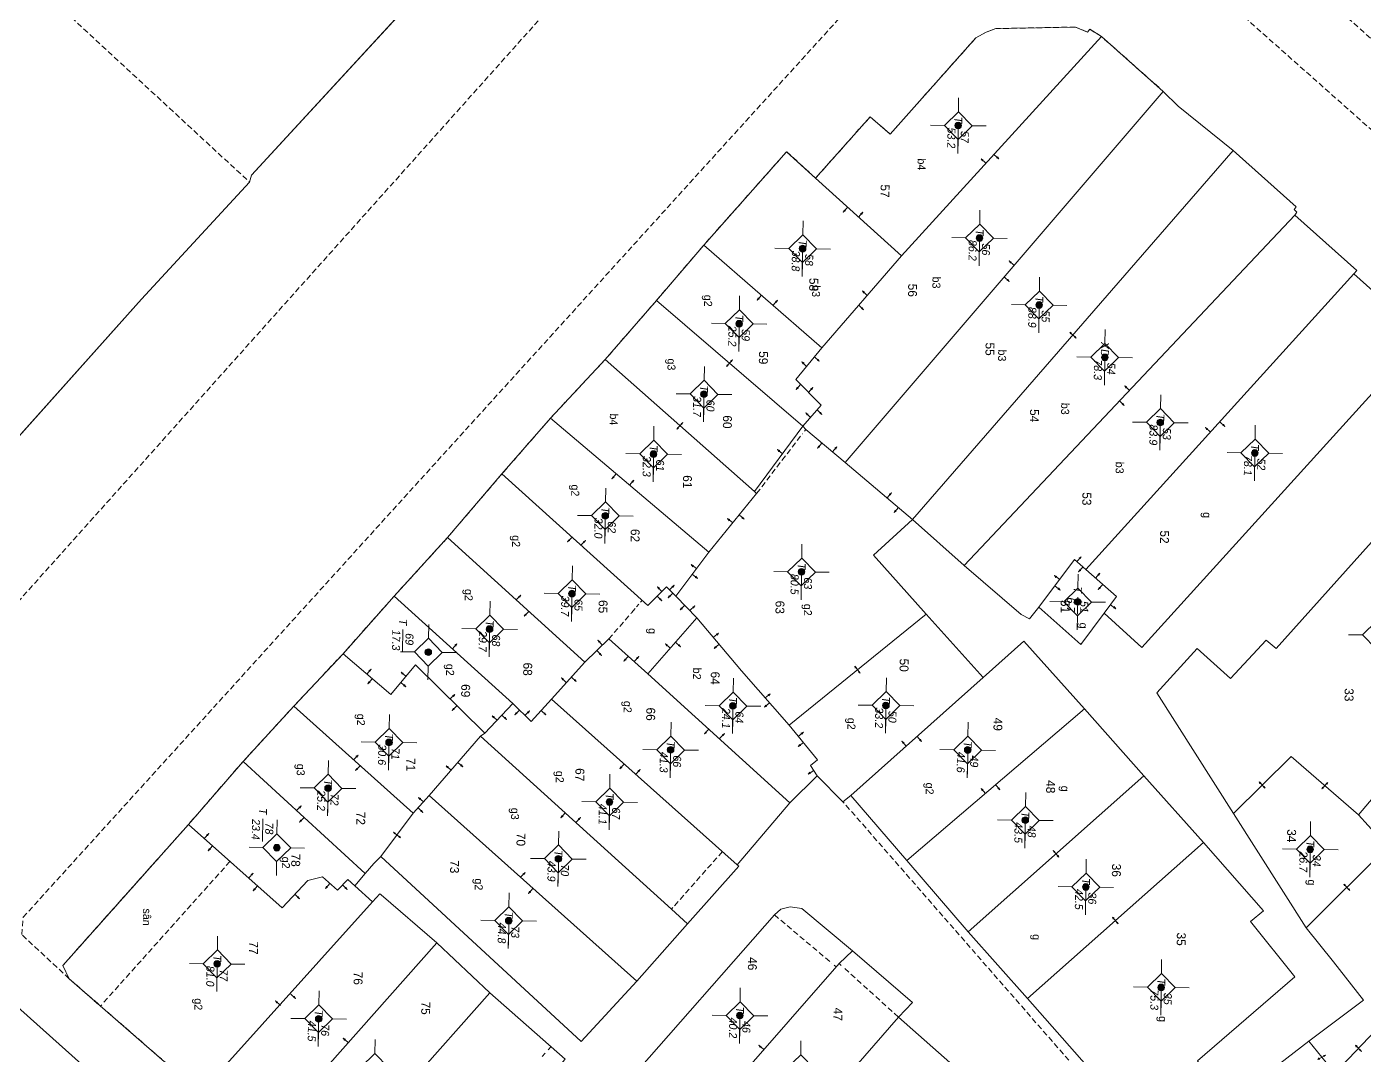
# Model space of a CAD drawing. Extents: x 601689 to 602595, y 1189742 to 1190763.
# Drawn here: x 602256.9 to 602317.1, y 1190421.4 to 1190467.7 of the extents above; entities that cross this region are included whole.
import ezdxf
from ezdxf.enums import TextEntityAlignment as Align

# ---------------------------------------------------------------- set-up
doc = ezdxf.new("R2010")
doc.units = 0
doc.header["$MEASUREMENT"] = 0
doc.linetypes.add('HIDDEN', pattern=[0.375, 0.25, -0.125])
for name, color, linetype in [('10', 250, 'Continuous'), ('11', 7, 'Continuous'), ('13', 7, 'Continuous'), ('14', 7, 'Continuous'), ('15', 7, 'Continuous'), ('16', 7, 'Continuous'), ('22', 7, 'Continuous'), ('25', 7, 'Continuous'), ('53', 7, 'Continuous'), ('57', 7, 'Continuous')]:
    doc.layers.add(name, color=color, linetype=linetype)
doc.layers.get('0').off()
doc.styles.add('TXT', font='vnshx.shx')

# ---------------------------------------------------------------- blocks, each defined once
blk = doc.blocks.new('NH3R')
at = {"layer": '16', "color": 7, "linetype": 'Continuous', "lineweight": 0}
for p, q in [((0, 0), (0.297, -0.005)), ((0.297, -0.005), (0.186, 0.031)), ((0.297, -0.005), (0.189, -0.033))]:
    blk.add_line(p, q, dxfattribs=at)
blk = doc.blocks.new('NH3')
at = {"layer": '16', "color": 7, "linetype": 'Continuous', "lineweight": 0}
for p, q in [((-0.199, -0.002), (-0.113, 0.021)), ((0.197, -0.012), (0.107, 0.015)), ((-0.199, -0.002), (0.197, -0.012)), ((-0.199, -0.002), (-0.116, -0.035)), ((0.197, -0.012), (0.104, -0.027))]:
    blk.add_line(p, q, dxfattribs=at)
blk = doc.blocks.new('*M132132132132')
at = {"layer": '13', "color": 3, "linetype": 'Continuous', "lineweight": 0}
blk.add_line((602406.889, 1189977.234), (602407.909, 1189977.234), dxfattribs=at)
at = {"layer": '13', "color": 3, "linetype": 'Continuous', "lineweight": 0, "style": 'TXT', "oblique": 7.60551}
blk.add_text('T', height=0.36, dxfattribs=at).set_placement((602406.692, 1189977.234), align=Align.MIDDLE_RIGHT)
for s, p in [('34', (602407.039, 1189977.534)), ('26.7', (602406.889, 1189976.934))]:
    blk.add_text(s, height=0.36, dxfattribs=at).set_placement(p, align=Align.MIDDLE_LEFT)
blk = doc.blocks.new('*M137137137137')
at = {"layer": '13', "color": 3, "linetype": 'Continuous', "lineweight": 0}
blk.add_line((602389.086, 1189974.481), (602390.106, 1189974.481), dxfattribs=at)
at = {"layer": '13', "color": 3, "linetype": 'Continuous', "lineweight": 0, "style": 'TXT', "oblique": 7.60551}
for s, p in [('52', (602389.236, 1189974.781)), ('78.1', (602389.086, 1189974.181))]:
    blk.add_text(s, height=0.36, dxfattribs=at).set_placement(p, align=Align.MIDDLE_LEFT)
blk.add_text('T', height=0.36, dxfattribs=at).set_placement((602388.889, 1189974.481), align=Align.MIDDLE_RIGHT)
blk = doc.blocks.new('*M140140140140')
at = {"layer": '13', "color": 3, "linetype": 'Continuous', "lineweight": 0}
blk.add_line((602413.199, 1189970.621), (602414.219, 1189970.621), dxfattribs=at)
at = {"layer": '13', "color": 3, "linetype": 'Continuous', "lineweight": 0, "style": 'TXT', "oblique": 7.60551}
blk.add_text('T', height=0.36, dxfattribs=at).set_placement((602413.002, 1189970.621), align=Align.MIDDLE_RIGHT)
for s, p in [('35', (602413.349, 1189970.921)), ('75.3', (602413.199, 1189970.321))]:
    blk.add_text(s, height=0.36, dxfattribs=at).set_placement(p, align=Align.MIDDLE_LEFT)
blk = doc.blocks.new('*M141141141141')
at = {"layer": '13', "color": 3, "linetype": 'Continuous', "lineweight": 0}
blk.add_line((602387.775, 1189970.21), (602388.795, 1189970.21), dxfattribs=at)
at = {"layer": '13', "color": 3, "linetype": 'Continuous', "lineweight": 0, "style": 'TXT', "oblique": 7.60551}
blk.add_text('T', height=0.36, dxfattribs=at).set_placement((602387.578, 1189970.21), align=Align.MIDDLE_RIGHT)
for s, p in [('83.9', (602387.775, 1189969.91)), ('53', (602387.925, 1189970.51))]:
    blk.add_text(s, height=0.36, dxfattribs=at).set_placement(p, align=Align.MIDDLE_LEFT)
blk = doc.blocks.new('*M144144144144')
at = {"layer": '13', "color": 3, "linetype": 'Continuous', "lineweight": 0}
blk.add_line((602384.88, 1189967.668), (602385.9, 1189967.668), dxfattribs=at)
at = {"layer": '13', "color": 3, "linetype": 'Continuous', "lineweight": 0, "style": 'TXT', "oblique": 7.60551}
blk.add_text('XD', height=0.36, dxfattribs=at).set_placement((602384.761, 1189967.668), align=Align.MIDDLE_RIGHT)
for s, p in [('54', (602385.03, 1189967.968)), ('78.3', (602384.88, 1189967.368))]:
    blk.add_text(s, height=0.36, dxfattribs=at).set_placement(p, align=Align.MIDDLE_LEFT)
blk = doc.blocks.new('*M146146146146')
at = {"layer": '13', "color": 3, "linetype": 'Continuous', "lineweight": 0}
blk.add_line((602408.73, 1189967.162), (602409.75, 1189967.162), dxfattribs=at)
at = {"layer": '13', "color": 3, "linetype": 'Continuous', "lineweight": 0, "style": 'TXT', "oblique": 7.60551}
blk.add_text('T', height=0.36, dxfattribs=at).set_placement((602408.533, 1189967.162), align=Align.MIDDLE_RIGHT)
for s, p in [('36', (602408.88, 1189967.462)), ('42.5', (602408.73, 1189966.862))]:
    blk.add_text(s, height=0.36, dxfattribs=at).set_placement(p, align=Align.MIDDLE_LEFT)
blk = doc.blocks.new('*M147147147147')
at = {"layer": '13', "color": 3, "linetype": 'Continuous', "lineweight": 0}
blk.add_line((602395.906, 1189966.607), (602396.671, 1189966.607), dxfattribs=at)
at = {"layer": '13', "color": 3, "linetype": 'Continuous', "lineweight": 0, "style": 'TXT', "oblique": 7.60551}
for s, p in [('51', (602396.056, 1189966.907)), ('6.7', (602395.906, 1189966.307))]:
    blk.add_text(s, height=0.36, dxfattribs=at).set_placement(p, align=Align.MIDDLE_LEFT)
blk.add_text('T', height=0.36, dxfattribs=at).set_placement((602395.709, 1189966.607), align=Align.MIDDLE_RIGHT)
blk = doc.blocks.new('*M150150150150')
at = {"layer": '13', "color": 3, "linetype": 'Continuous', "lineweight": 0}
blk.add_line((602382.565, 1189964.681), (602383.585, 1189964.681), dxfattribs=at)
at = {"layer": '13', "color": 3, "linetype": 'Continuous', "lineweight": 0, "style": 'TXT', "oblique": 7.60551}
blk.add_text('T', height=0.36, dxfattribs=at).set_placement((602382.368, 1189964.681), align=Align.MIDDLE_RIGHT)
for s, p in [('55', (602382.715, 1189964.981)), ('88.9', (602382.565, 1189964.381))]:
    blk.add_text(s, height=0.36, dxfattribs=at).set_placement(p, align=Align.MIDDLE_LEFT)
blk = doc.blocks.new('*M151151151151')
at = {"layer": '13', "color": 3, "linetype": 'Continuous', "lineweight": 0}
blk.add_line((602405.766, 1189964.395), (602406.786, 1189964.395), dxfattribs=at)
at = {"layer": '13', "color": 3, "linetype": 'Continuous', "lineweight": 0, "style": 'TXT', "oblique": 7.60551}
for s, p in [('48', (602405.916, 1189964.695)), ('43.5', (602405.766, 1189964.095))]:
    blk.add_text(s, height=0.36, dxfattribs=at).set_placement(p, align=Align.MIDDLE_LEFT)
blk.add_text('T', height=0.36, dxfattribs=at).set_placement((602405.569, 1189964.395), align=Align.MIDDLE_RIGHT)
blk = doc.blocks.new('*M153153153153')
at = {"layer": '13', "color": 3, "linetype": 'Continuous', "lineweight": 0}
blk.add_line((602379.591, 1189961.954), (602380.611, 1189961.954), dxfattribs=at)
at = {"layer": '13', "color": 3, "linetype": 'Continuous', "lineweight": 0, "style": 'TXT', "oblique": 7.60551}
for s, p in [('56', (602379.741, 1189962.254)), ('86.2', (602379.591, 1189961.654))]:
    blk.add_text(s, height=0.36, dxfattribs=at).set_placement(p, align=Align.MIDDLE_LEFT)
blk.add_text('T', height=0.36, dxfattribs=at).set_placement((602379.394, 1189961.954), align=Align.MIDDLE_RIGHT)
blk = doc.blocks.new('*M154154154154')
at = {"layer": '13', "color": 3, "linetype": 'Continuous', "lineweight": 0}
blk.add_line((602402.639, 1189961.758), (602403.659, 1189961.758), dxfattribs=at)
at = {"layer": '13', "color": 3, "linetype": 'Continuous', "lineweight": 0, "style": 'TXT', "oblique": 7.60551}
blk.add_text('T', height=0.36, dxfattribs=at).set_placement((602402.442, 1189961.758), align=Align.MIDDLE_RIGHT)
for s, p in [('49', (602402.789, 1189962.058)), ('41.6', (602402.639, 1189961.458))]:
    blk.add_text(s, height=0.36, dxfattribs=at).set_placement(p, align=Align.MIDDLE_LEFT)
blk = doc.blocks.new('*M156156156156')
at = {"layer": '13', "color": 3, "linetype": 'Continuous', "lineweight": 0}
blk.add_line((602374.545, 1189960.924), (602375.565, 1189960.924), dxfattribs=at)
at = {"layer": '13', "color": 3, "linetype": 'Continuous', "lineweight": 0, "style": 'TXT', "oblique": 7.60551}
blk.add_text('T', height=0.36, dxfattribs=at).set_placement((602374.348, 1189960.924), align=Align.MIDDLE_RIGHT)
for s, p in [('57', (602374.695, 1189961.224)), ('53.2', (602374.545, 1189960.624))]:
    blk.add_text(s, height=0.36, dxfattribs=at).set_placement(p, align=Align.MIDDLE_LEFT)
blk = doc.blocks.new('*M159159159159')
at = {"layer": '13', "color": 3, "linetype": 'Continuous', "lineweight": 0}
blk.add_line((602400.69, 1189958.051), (602401.71, 1189958.051), dxfattribs=at)
at = {"layer": '13', "color": 3, "linetype": 'Continuous', "lineweight": 0, "style": 'TXT', "oblique": 7.60551}
blk.add_text('T', height=0.36, dxfattribs=at).set_placement((602400.493, 1189958.051), align=Align.MIDDLE_RIGHT)
for s, p in [('50', (602400.84, 1189958.351)), ('33.2', (602400.69, 1189957.751))]:
    blk.add_text(s, height=0.36, dxfattribs=at).set_placement(p, align=Align.MIDDLE_LEFT)
blk = doc.blocks.new('*M163163163163')
at = {"layer": '13', "color": 3, "linetype": 'Continuous', "lineweight": 0}
blk.add_line((602394.735, 1189954.163), (602395.755, 1189954.163), dxfattribs=at)
at = {"layer": '13', "color": 3, "linetype": 'Continuous', "lineweight": 0, "style": 'TXT', "oblique": 7.60551}
for s, p in [('63', (602394.885, 1189954.463)), ('80.5', (602394.735, 1189953.863))]:
    blk.add_text(s, height=0.36, dxfattribs=at).set_placement(p, align=Align.MIDDLE_LEFT)
blk.add_text('T', height=0.36, dxfattribs=at).set_placement((602394.538, 1189954.163), align=Align.MIDDLE_RIGHT)
blk = doc.blocks.new('*M164164164164')
at = {"layer": '13', "color": 3, "linetype": 'Continuous', "lineweight": 0}
blk.add_line((602380.184, 1189954.005), (602381.204, 1189954.005), dxfattribs=at)
at = {"layer": '13', "color": 3, "linetype": 'Continuous', "lineweight": 0, "style": 'TXT', "oblique": 7.60551}
for s, p in [('58', (602380.334, 1189954.305)), ('38.8', (602380.184, 1189953.705))]:
    blk.add_text(s, height=0.36, dxfattribs=at).set_placement(p, align=Align.MIDDLE_LEFT)
blk.add_text('T', height=0.36, dxfattribs=at).set_placement((602379.987, 1189954.005), align=Align.MIDDLE_RIGHT)
blk = doc.blocks.new('*M166166166166')
at = {"layer": '13', "color": 3, "linetype": 'Continuous', "lineweight": 0}
blk.add_line((602414.744, 1189951.683), (602415.764, 1189951.683), dxfattribs=at)
at = {"layer": '13', "color": 3, "linetype": 'Continuous', "lineweight": 0, "style": 'TXT', "oblique": 7.60551}
for s, p in [('46', (602414.894, 1189951.983)), ('40.2', (602414.744, 1189951.383))]:
    blk.add_text(s, height=0.36, dxfattribs=at).set_placement(p, align=Align.MIDDLE_LEFT)
blk.add_text('T', height=0.36, dxfattribs=at).set_placement((602414.547, 1189951.683), align=Align.MIDDLE_RIGHT)
blk = doc.blocks.new('*M167167167167')
at = {"layer": '13', "color": 3, "linetype": 'Continuous', "lineweight": 0}
blk.add_line((602383.605, 1189951.199), (602384.625, 1189951.199), dxfattribs=at)
at = {"layer": '13', "color": 3, "linetype": 'Continuous', "lineweight": 0, "style": 'TXT', "oblique": 7.60551}
for s, p in [('59', (602383.755, 1189951.499)), ('25.2', (602383.605, 1189950.899))]:
    blk.add_text(s, height=0.36, dxfattribs=at).set_placement(p, align=Align.MIDDLE_LEFT)
blk.add_text('T', height=0.36, dxfattribs=at).set_placement((602383.408, 1189951.199), align=Align.MIDDLE_RIGHT)
blk = doc.blocks.new('*M168168168168')
at = {"layer": '13', "color": 3, "linetype": 'Continuous', "lineweight": 0}
blk.add_line((602400.81, 1189951.167), (602401.83, 1189951.167), dxfattribs=at)
at = {"layer": '13', "color": 3, "linetype": 'Continuous', "lineweight": 0, "style": 'TXT', "oblique": 7.60551}
for s, p in [('64', (602400.96, 1189951.467)), ('24.1', (602400.81, 1189950.867))]:
    blk.add_text(s, height=0.36, dxfattribs=at).set_placement(p, align=Align.MIDDLE_LEFT)
blk.add_text('T', height=0.36, dxfattribs=at).set_placement((602400.613, 1189951.167), align=Align.MIDDLE_RIGHT)
blk = doc.blocks.new('*M170170170170')
at = {"layer": '13', "color": 3, "linetype": 'Continuous', "lineweight": 0}
blk.add_line((602386.8, 1189949.66), (602387.82, 1189949.66), dxfattribs=at)
at = {"layer": '13', "color": 3, "linetype": 'Continuous', "lineweight": 0, "style": 'TXT', "oblique": 7.60551}
blk.add_text('T', height=0.36, dxfattribs=at).set_placement((602386.603, 1189949.66), align=Align.MIDDLE_RIGHT)
for s, p in [('60', (602386.95, 1189949.96)), ('31.7', (602386.8, 1189949.36))]:
    blk.add_text(s, height=0.36, dxfattribs=at).set_placement(p, align=Align.MIDDLE_LEFT)
blk = doc.blocks.new('*M172172172172')
at = {"layer": '13', "color": 3, "linetype": 'Continuous', "lineweight": 0}
blk.add_line((602402.832, 1189948.393), (602403.852, 1189948.393), dxfattribs=at)
at = {"layer": '13', "color": 3, "linetype": 'Continuous', "lineweight": 0, "style": 'TXT', "oblique": 7.60551}
blk.add_text('T', height=0.36, dxfattribs=at).set_placement((602402.635, 1189948.393), align=Align.MIDDLE_RIGHT)
for s, p in [('66', (602402.982, 1189948.693)), ('41.3', (602402.832, 1189948.093))]:
    blk.add_text(s, height=0.36, dxfattribs=at).set_placement(p, align=Align.MIDDLE_LEFT)
blk = doc.blocks.new('*M173173173173')
at = {"layer": '13', "color": 3, "linetype": 'Continuous', "lineweight": 0}
blk.add_line((602389.527, 1189947.433), (602390.547, 1189947.433), dxfattribs=at)
at = {"layer": '13', "color": 3, "linetype": 'Continuous', "lineweight": 0, "style": 'TXT', "oblique": 7.60551}
for s, p in [('61', (602389.677, 1189947.733)), ('32.3', (602389.527, 1189947.133))]:
    blk.add_text(s, height=0.36, dxfattribs=at).set_placement(p, align=Align.MIDDLE_LEFT)
blk.add_text('T', height=0.36, dxfattribs=at).set_placement((602389.33, 1189947.433), align=Align.MIDDLE_RIGHT)
blk = doc.blocks.new('*M175175175175')
at = {"layer": '13', "color": 3, "linetype": 'Continuous', "lineweight": 0}
blk.add_line((602405.215, 1189945.68), (602406.235, 1189945.68), dxfattribs=at)
at = {"layer": '13', "color": 3, "linetype": 'Continuous', "lineweight": 0, "style": 'TXT', "oblique": 7.60551}
for s, p in [('67', (602405.365, 1189945.98)), ('41.1', (602405.215, 1189945.38))]:
    blk.add_text(s, height=0.36, dxfattribs=at).set_placement(p, align=Align.MIDDLE_LEFT)
blk.add_text('T', height=0.36, dxfattribs=at).set_placement((602405.018, 1189945.68), align=Align.MIDDLE_RIGHT)
blk = doc.blocks.new('*M176176176176')
at = {"layer": '13', "color": 3, "linetype": 'Continuous', "lineweight": 0}
blk.add_line((602392.337, 1189945.3), (602393.357, 1189945.3), dxfattribs=at)
at = {"layer": '13', "color": 3, "linetype": 'Continuous', "lineweight": 0, "style": 'TXT', "oblique": 7.60551}
blk.add_text('T', height=0.36, dxfattribs=at).set_placement((602392.14, 1189945.3), align=Align.MIDDLE_RIGHT)
for s, p in [('62', (602392.487, 1189945.6)), ('32.0', (602392.337, 1189945))]:
    blk.add_text(s, height=0.36, dxfattribs=at).set_placement(p, align=Align.MIDDLE_LEFT)
blk = doc.blocks.new('*M177177177177')
at = {"layer": '13', "color": 3, "linetype": 'Continuous', "lineweight": 0}
blk.add_line((602395.863, 1189943.852), (602396.883, 1189943.852), dxfattribs=at)
at = {"layer": '13', "color": 3, "linetype": 'Continuous', "lineweight": 0, "style": 'TXT', "oblique": 7.60551}
for s, p in [('65', (602396.013, 1189944.152)), ('39.7', (602395.863, 1189943.552))]:
    blk.add_text(s, height=0.36, dxfattribs=at).set_placement(p, align=Align.MIDDLE_LEFT)
blk.add_text('T', height=0.36, dxfattribs=at).set_placement((602395.666, 1189943.852), align=Align.MIDDLE_RIGHT)
blk = doc.blocks.new('*M179179179179')
at = {"layer": '13', "color": 3, "linetype": 'Continuous', "lineweight": 0}
blk.add_line((602407.808, 1189943.413), (602408.828, 1189943.413), dxfattribs=at)
at = {"layer": '13', "color": 3, "linetype": 'Continuous', "lineweight": 0, "style": 'TXT', "oblique": 7.60551}
for s, p in [('70', (602407.958, 1189943.713)), ('43.9', (602407.808, 1189943.113))]:
    blk.add_text(s, height=0.36, dxfattribs=at).set_placement(p, align=Align.MIDDLE_LEFT)
blk.add_text('T', height=0.36, dxfattribs=at).set_placement((602407.611, 1189943.413), align=Align.MIDDLE_RIGHT)
blk = doc.blocks.new('*M180180180180')
at = {"layer": '13', "color": 3, "linetype": 'Continuous', "lineweight": 0}
blk.add_line((602410.624, 1189941.22), (602411.644, 1189941.22), dxfattribs=at)
at = {"layer": '13', "color": 3, "linetype": 'Continuous', "lineweight": 0, "style": 'TXT', "oblique": 7.60551}
blk.add_text('T', height=0.36, dxfattribs=at).set_placement((602410.427, 1189941.22), align=Align.MIDDLE_RIGHT)
for s, p in [('73', (602410.774, 1189941.52)), ('44.8', (602410.624, 1189940.92))]:
    blk.add_text(s, height=0.36, dxfattribs=at).set_placement(p, align=Align.MIDDLE_LEFT)
blk = doc.blocks.new('*M181181181181')
at = {"layer": '13', "color": 3, "linetype": 'Continuous', "lineweight": 0}
blk.add_line((602397.511, 1189940.17), (602398.531, 1189940.17), dxfattribs=at)
at = {"layer": '13', "color": 3, "linetype": 'Continuous', "lineweight": 0, "style": 'TXT', "oblique": 7.60551}
for s, p in [('68', (602397.661, 1189940.47)), ('29.7', (602397.511, 1189939.87))]:
    blk.add_text(s, height=0.36, dxfattribs=at).set_placement(p, align=Align.MIDDLE_LEFT)
blk.add_text('T', height=0.36, dxfattribs=at).set_placement((602397.314, 1189940.17), align=Align.MIDDLE_RIGHT)
blk = doc.blocks.new('*M183183183183')
at = {"layer": '13', "color": 3, "linetype": 'Continuous', "lineweight": 0}
blk.add_line((602398.59, 1189937.426), (602399.61, 1189937.426), dxfattribs=at)
at = {"layer": '13', "color": 3, "linetype": 'Continuous', "lineweight": 0, "style": 'TXT', "oblique": 7.60551}
blk.add_text('T', height=0.36, dxfattribs=at).set_placement((602398.393, 1189937.426), align=Align.MIDDLE_RIGHT)
for s, p in [('69', (602398.74, 1189937.726)), ('17.3', (602398.59, 1189937.126))]:
    blk.add_text(s, height=0.36, dxfattribs=at).set_placement(p, align=Align.MIDDLE_LEFT)
blk = doc.blocks.new('*M184184184184')
at = {"layer": '13', "color": 3, "linetype": 'Continuous', "lineweight": 0}
blk.add_line((602402.678, 1189935.717), (602403.698, 1189935.717), dxfattribs=at)
at = {"layer": '13', "color": 3, "linetype": 'Continuous', "lineweight": 0, "style": 'TXT', "oblique": 7.60551}
blk.add_text('T', height=0.36, dxfattribs=at).set_placement((602402.481, 1189935.717), align=Align.MIDDLE_RIGHT)
for s, p in [('71', (602402.828, 1189936.017)), ('30.6', (602402.678, 1189935.417))]:
    blk.add_text(s, height=0.36, dxfattribs=at).set_placement(p, align=Align.MIDDLE_LEFT)
blk = doc.blocks.new('*M186186186186')
at = {"layer": '13', "color": 3, "linetype": 'Continuous', "lineweight": 0}
blk.add_line((602404.778, 1189933.005), (602405.798, 1189933.005), dxfattribs=at)
at = {"layer": '13', "color": 3, "linetype": 'Continuous', "lineweight": 0, "style": 'TXT', "oblique": 7.60551}
for s, p in [('72', (602404.928, 1189933.305)), ('25.2', (602404.778, 1189932.705))]:
    blk.add_text(s, height=0.36, dxfattribs=at).set_placement(p, align=Align.MIDDLE_LEFT)
blk.add_text('T', height=0.36, dxfattribs=at).set_placement((602404.581, 1189933.005), align=Align.MIDDLE_RIGHT)
blk = doc.blocks.new('*M187187187187')
at = {"layer": '13', "color": 3, "linetype": 'Continuous', "lineweight": 0}
blk.add_line((602415.161, 1189932.734), (602416.181, 1189932.734), dxfattribs=at)
at = {"layer": '13', "color": 3, "linetype": 'Continuous', "lineweight": 0, "style": 'TXT', "oblique": 7.60551}
blk.add_text('T', height=0.36, dxfattribs=at).set_placement((602414.964, 1189932.734), align=Align.MIDDLE_RIGHT)
for s, p in [('76', (602415.311, 1189933.034)), ('41.5', (602415.161, 1189932.434))]:
    blk.add_text(s, height=0.36, dxfattribs=at).set_placement(p, align=Align.MIDDLE_LEFT)
blk = doc.blocks.new('*M188188188188')
at = {"layer": '13', "color": 3, "linetype": 'Continuous', "lineweight": 0}
blk.add_line((602407.49, 1189930.738), (602408.51, 1189930.738), dxfattribs=at)
at = {"layer": '13', "color": 3, "linetype": 'Continuous', "lineweight": 0, "style": 'TXT', "oblique": 7.60551}
for s, p in [('78', (602407.64, 1189931.038)), ('23.4', (602407.49, 1189930.438))]:
    blk.add_text(s, height=0.36, dxfattribs=at).set_placement(p, align=Align.MIDDLE_LEFT)
blk.add_text('T', height=0.36, dxfattribs=at).set_placement((602407.293, 1189930.738), align=Align.MIDDLE_RIGHT)
blk = doc.blocks.new('*M189189189189')
at = {"layer": '13', "color": 3, "linetype": 'Continuous', "lineweight": 0}
blk.add_line((602412.758, 1189928.131), (602413.778, 1189928.131), dxfattribs=at)
at = {"layer": '13', "color": 3, "linetype": 'Continuous', "lineweight": 0, "style": 'TXT', "oblique": 7.60551}
for s, p in [('77', (602412.908, 1189928.431)), ('81.0', (602412.758, 1189927.831))]:
    blk.add_text(s, height=0.36, dxfattribs=at).set_placement(p, align=Align.MIDDLE_LEFT)
blk.add_text('T', height=0.36, dxfattribs=at).set_placement((602412.561, 1189928.131), align=Align.MIDDLE_RIGHT)
blk = doc.blocks.new('CENTRD')
at = {"layer": '11', "linetype": 'Continuous', "lineweight": 0}
h = blk.add_hatch(color=2, dxfattribs=at)
edge = h.paths.add_edge_path()
edge.add_arc((0, 0), 0.15, 0, 360)
at = {"layer": '11', "color": 2, "linetype": 'Continuous', "lineweight": 0}
for p, q in [((0, 1.25), (0, 0.625)), ((0, 0.625), (-0.625, 0)), ((0.625, 0), (0, 0.625)), ((-0.625, 0), (-1.25, 0)), ((-0.625, 0), (0, -0.625)), ((0, -0.625), (0.625, 0)), ((1.25, 0), (0.625, 0)), ((0, -0.625), (0, -1.25))]:
    blk.add_line(p, q, dxfattribs=at)
blk.add_circle((0, 0), 0.15, dxfattribs=at)
blk = doc.blocks.new('B')
at = {"color": 7, "linetype": 'Continuous', "lineweight": 0}
for p, q in [((0.8, 2.62), (0.801, 5.6)), ((0.62, 2.441), (0.96, 2.78)), ((0.62, -0.969), (0.96, -0.63)), ((0.8, -4.05), (0.8, -0.81))]:
    blk.add_line(p, q, dxfattribs=at)
for points in [[(0.801, 5.6), (0.53, 5.331), (0.8, 10.21), (1.04, 4.83), (0.801, 5.6)], [(0.8, -4.05), (0.531, -4.309), (0.53, -9.429)], [(0.8, -4.05), (1.04, -4.569), (1.04, -10.289)], [(0.53, -7.289), (0.8, -6.95), (1.04, -8.139)]]:
    blk.add_lwpolyline(points, dxfattribs=at)
for points in [[(0.801, 5.6), (0.8, 10.21), (1.04, 4.83)], [(0.8, -4.05), (0.8, -6.95), (1.04, -4.569), (1.04, -8.139)]]:
    blk.add_solid(points, dxfattribs=at)
at = {"color": 7, "linetype": 'Continuous', "lineweight": 0, "style": 'TXT'}
blk.add_text('B', height=1.815, rotation=359.99996, dxfattribs=at).set_placement((0, 0))
blk = doc.blocks.new('Q')
at = {"color": 7, "linetype": 'Continuous', "lineweight": 0, "style": 'TXT'}
for s, height, p in [('%%167o v%%207 th%%184ng 10 n%%168m 2001 %%174%%213n th%%184ng 5 n%%168m 2002', 0.5, (0, 5.4)), ('Ki%%211m tra th%%184ng      n%%168m', 0.5, (21, 5.4)), ('C%%172 quan %%174o v%%207: X%%221 nghi%%214p PTCN Tr%%190c %%174%%222a - B%%182n %%174%%229 ', 0.5, (0, 4.4)), ('C%%172 quan ki%%211m tra: C%%171ng ty XNK v%%181 t%%173 v%%202n d%%222ch v%%244 %%167o %%174%%185c B%%182n %%174%%229', 0.499998, (21, 4.4))]:
    blk.add_text(s, height=height, dxfattribs=at).set_placement(p)

msp = doc.modelspace()

# ---------------------------------------------------------------- linework, layer by layer
at = {"layer": '10', "color": 7, "linetype": 'Continuous', "lineweight": 0}
for p, q in [((602296.241, 1190457.416), (602305.236, 1190467.294)), ((602308.023, 1190464.825), (602305.236, 1190467.294)), ((602308.023, 1190464.825), (602293.704, 1190448.12)), ((602311.166, 1190462.162), (602296.738, 1190445.549)), ((602292.378, 1190460.92), (602296.241, 1190457.416)), ((602313.936, 1190459.254), (602299.06, 1190443.477)), ((602287.347, 1190457.908), (602285.213, 1190455.407)), ((602292.664, 1190453.285), (602287.347, 1190457.908)), ((602296.241, 1190457.416), (602292.664, 1190453.285)), ((602316.59, 1190456.607), (602304.538, 1190443.301)), ((602285.213, 1190455.407), (602282.906, 1190452.749)), ((602285.213, 1190455.407), (602291.805, 1190449.747)), ((602282.906, 1190452.749), (602280.45, 1190450.113)), ((602282.906, 1190452.749), (602289.625, 1190446.806)), ((602280.45, 1190450.113), (602278.266, 1190447.612)), ((602287.567, 1190444.075), (602280.45, 1190450.113)), ((602291.805, 1190449.747), (602289.625, 1190446.806)), ((602296.738, 1190445.549), (602293.704, 1190448.12)), ((602278.266, 1190447.612), (602275.816, 1190444.736)), ((602299.06, 1190443.477), (602296.738, 1190445.549)), ((602275.816, 1190444.736), (602273.42, 1190442.108)), ((602282, 1190439.131), (602275.816, 1190444.736)), ((602287.567, 1190444.075), (602286.09, 1190442.095)), ((602273.42, 1190442.108), (602271.114, 1190439.51)), ((602278.754, 1190437.275), (602273.42, 1190442.108)), ((602287.038, 1190441.131), (602286.09, 1190442.095)), ((602284.833, 1190438.612), (602287.038, 1190441.131)), ((602297.35, 1190441.29), (602291.181, 1190436.295)), ((602297.35, 1190441.29), (602299.911, 1190438.435)), ((602271.114, 1190439.51), (602268.902, 1190437.15)), ((602280.487, 1190437.471), (602282, 1190439.131)), ((602284.833, 1190438.612), (602291.223, 1190432.794)), ((602299.911, 1190438.435), (602293.968, 1190433.136)), ((602268.902, 1190437.15), (602266.617, 1190434.661)), ((602274.265, 1190432.327), (602268.902, 1190437.15)), ((602277.495, 1190435.932), (602278.754, 1190437.275)), ((602288.854, 1190430.006), (602280.487, 1190437.471)), ((602304.472, 1190437.023), (602296.488, 1190430.202)), ((602304.472, 1190437.023), (602307.14, 1190434.016)), ((602277.495, 1190435.932), (602277.293, 1190435.805)), ((602277.293, 1190435.805), (602274.997, 1190433.126)), ((602266.617, 1190434.661), (602264.158, 1190431.825)), ((602272.109, 1190429.616), (602266.617, 1190434.661)), ((602318.789, 1190434.615), (602316.807, 1190432.263)), ((602292.45, 1190434.017), (602291.223, 1190432.794)), ((602293.604, 1190432.851), (602292.45, 1190434.017)), ((602307.14, 1190434.016), (602299.244, 1190426.993)), ((602307.14, 1190434.016), (602309.83, 1190431.008)), ((602274.997, 1190433.126), (602274.265, 1190432.327)), ((602284.333, 1190424.768), (602274.997, 1190433.126)), ((602293.604, 1190432.851), (602293.968, 1190433.136)), ((602293.968, 1190433.136), (602296.488, 1190430.202)), ((602274.265, 1190432.327), (602272.809, 1190430.377)), ((602291.223, 1190432.794), (602288.854, 1190430.006)), ((602314.447, 1190427.175), (602311.177, 1190432.32)), ((602301.913, 1190423.996), (602309.83, 1190431.008)), ((602299.244, 1190426.993), (602296.488, 1190430.202)), ((602271.641, 1190429.063), (602272.109, 1190429.616)), ((602272.441, 1190428.341), (602271.641, 1190429.063)), ((602272.441, 1190428.341), (602264.703, 1190419.737)), ((602286.608, 1190427.347), (602284.333, 1190424.768)), ((602301.913, 1190423.996), (602299.244, 1190426.993)), ((602275.336, 1190426.502), (602267.352, 1190417.511)), ((602277.725, 1190424.239), (602275.336, 1190426.502)), ((602277.725, 1190424.239), (602270.016, 1190415.604)), ((602289.303, 1190415.33), (602296.101, 1190423.157)), ((602296.101, 1190423.157), (602298.808, 1190420.759)), ((602314.567, 1190422.073), (602311.374, 1190419.607))]:
    msp.add_line(p, q, dxfattribs=at)
for points in [[(602254.694, 1190511.769), (602284.442, 1190485.26), (602284.765, 1190481.095), (602282.459, 1190478.457), (602282.647, 1190478.294), (602277.446, 1190472.405), (602266.99, 1190461.047), (602266.905, 1190460.739), (602262.042, 1190455.476), (602254.009, 1190446.485)], [(602292.378, 1190460.92), (602294.827, 1190463.676), (602295.737, 1190462.903), (602299.586, 1190467.231), (602300.05, 1190467.495), (602300.491, 1190467.649), (602304.072, 1190467.72), (602304.619, 1190467.492), (602304.721, 1190467.62), (602305.236, 1190467.294)], [(602308.023, 1190464.825), (602308.694, 1190464.156), (602311.166, 1190462.162)], [(602292.378, 1190460.92), (602291.075, 1190462.108), (602287.347, 1190457.908)], [(602311.166, 1190462.162), (602314.002, 1190459.633), (602313.91, 1190459.504), (602314.028, 1190459.382), (602313.936, 1190459.254)], [(602313.936, 1190459.254), (602316.723, 1190456.756), (602316.59, 1190456.607)], [(602316.59, 1190456.607), (602319.743, 1190453.794), (602307.06, 1190439.787), (602305.36, 1190441.34)], [(602292.664, 1190453.285), (602291.485, 1190451.851), (602292.629, 1190450.705), (602291.805, 1190449.747)], [(602311.177, 1190432.32), (602307.732, 1190437.757), (602309.549, 1190439.743), (602311.04, 1190438.392), (602312.645, 1190440.12), (602313.099, 1190439.744), (602323.236, 1190451.066), (602327.551, 1190447.157)], [(602291.805, 1190449.747), (602291.933, 1190449.605), (602293.704, 1190448.12)], [(602286.09, 1190442.095), (602285.667, 1190442.52), (602284.834, 1190441.682), (602278.266, 1190447.612)], [(602289.625, 1190446.806), (602289.724, 1190446.725), (602287.567, 1190444.075)], [(602296.738, 1190445.549), (602294.976, 1190443.953), (602297.35, 1190441.29)], [(602304.538, 1190443.301), (602304.034, 1190443.749), (602302.424, 1190441.601)], [(602302.424, 1190441.601), (602301.997, 1190441.086), (602301.62, 1190441.281), (602299.06, 1190443.477)], [(602305.36, 1190441.34), (602305.911, 1190442.083), (602304.538, 1190443.301)], [(602305.36, 1190441.34), (602304.312, 1190439.924), (602302.424, 1190441.601)], [(602287.038, 1190441.131), (602289.044, 1190438.744), (602291.181, 1190436.295)], [(602282, 1190439.131), (602283.074, 1190440.176), (602284.833, 1190438.612)], [(602271.114, 1190439.51), (602273.259, 1190437.671), (602274.377, 1190439.005), (602277.495, 1190435.932)], [(602299.911, 1190438.435), (602301.754, 1190440.079), (602304.472, 1190437.023)], [(602278.754, 1190437.275), (602279.573, 1190436.454), (602280.487, 1190437.471)], [(602291.181, 1190436.295), (602292.469, 1190434.727), (602292.146, 1190434.481), (602292.45, 1190434.017)], [(602277.293, 1190435.805), (602285.897, 1190428.016), (602286.608, 1190427.347)], [(602311.177, 1190432.32), (602313.773, 1190434.884), (602316.807, 1190432.263)], [(602264.158, 1190431.825), (602258.501, 1190425.472), (602258.793, 1190424.879), (602264.703, 1190419.737)], [(602264.158, 1190431.825), (602268.377, 1190428.077), (602269.524, 1190429.301), (602270.186, 1190429.473), (602270.858, 1190428.873), (602271.325, 1190429.346), (602271.641, 1190429.063)], [(602316.807, 1190432.263), (602318.117, 1190430.815), (602314.447, 1190427.175)], [(602309.83, 1190431.008), (602312.528, 1190427.942), (602311.951, 1190427.459), (602313.947, 1190424.962), (602309.554, 1190421.192), (602309.614, 1190421.101), (602307.711, 1190419.467), (602306.325, 1190418.266)], [(602272.109, 1190429.616), (602272.494, 1190430.07), (602272.809, 1190430.377)], [(602272.809, 1190430.377), (602281.825, 1190422.052), (602284.333, 1190424.768)], [(602288.854, 1190430.006), (602288.924, 1190429.946), (602286.608, 1190427.347)], [(602275.336, 1190426.502), (602272.825, 1190428.656), (602272.766, 1190428.707), (602272.441, 1190428.341)], [(602286.657, 1190417.805), (602283.911, 1190420.223), (602290.524, 1190427.753), (602290.808, 1190428.019), (602291.239, 1190428.124), (602291.758, 1190428.036), (602294.032, 1190426.135)], [(602314.567, 1190422.073), (602317.023, 1190423.909), (602315.677, 1190425.648), (602314.447, 1190427.175)], [(602286.657, 1190417.805), (602293.434, 1190425.573), (602294.032, 1190426.135)], [(602294.032, 1190426.135), (602296.74, 1190423.808), (602296.101, 1190423.157)], [(602270.016, 1190415.604), (602273.426, 1190412.657), (602281.114, 1190421.262), (602277.725, 1190424.239)], [(602304.267, 1190420.644), (602304.581, 1190420.96), (602301.913, 1190423.996)], [(602314.567, 1190422.073), (602315.738, 1190420.637), (602317.879, 1190422.877), (602320.997, 1190419.115)]]:
    msp.add_lwpolyline(points, dxfattribs=at)
at = {"layer": '14', "color": 6, "linetype": 'HIDDEN', "lineweight": 0}
for p, q in [((602255.864, 1190470.951), (602266.905, 1190460.739)), ((602289.724, 1190446.725), (602291.781, 1190449.407)), ((602291.873, 1190449.526), (602291.933, 1190449.605)), ((602283.074, 1190440.176), (602284.08, 1190441.332)), ((602284.1, 1190441.352), (602284.282, 1190441.559)), ((602284.323, 1190441.619), (602284.425, 1190441.737)), ((602284.506, 1190441.826), (602284.577, 1190441.905)), ((602288.183, 1190430.605), (602285.958, 1190428.086)), ((602266.026, 1190430.159), (602260.348, 1190423.817)), ((602285.958, 1190428.086), (602285.897, 1190428.016)), ((602290.524, 1190427.753), (602293.114, 1190425.577)), ((602293.213, 1190425.486), (602293.302, 1190425.415)), ((602293.533, 1190425.482), (602293.434, 1190425.573)), ((602296.101, 1190423.157), (602293.612, 1190425.411)), ((602260.267, 1190423.708), (602260.206, 1190423.649)), ((602280.208, 1190421.534), (602280.076, 1190421.376)), ((602280.473, 1190421.831), (602280.34, 1190421.682))]:
    msp.add_line(p, q, dxfattribs=at)
at = {"layer": '22', "color": 7, "linetype": 'HIDDEN', "lineweight": 0}
for p, q in [((602290.905, 1190480.301), (602249.518, 1190434.056)), ((602290.905, 1190480.301), (602249.518, 1190434.056)), ((602299.586, 1190467.231), (602295.737, 1190462.903)), ((602300.05, 1190467.495), (602299.586, 1190467.231)), ((602300.491, 1190467.649), (602300.05, 1190467.495)), ((602304.072, 1190467.72), (602300.491, 1190467.649)), ((602304.619, 1190467.492), (602304.072, 1190467.72)), ((602304.721, 1190467.62), (602304.619, 1190467.492)), ((602305.236, 1190467.294), (602304.721, 1190467.62)), ((602307.815, 1190465.008), (602305.236, 1190467.294)), ((602294.827, 1190463.676), (602292.378, 1190460.92)), ((602295.737, 1190462.903), (602294.827, 1190463.676)), ((602291.075, 1190462.108), (602287.347, 1190457.908)), ((602292.378, 1190460.92), (602291.075, 1190462.108)), ((602287.347, 1190457.908), (602285.213, 1190455.407)), ((602285.213, 1190455.407), (602282.906, 1190452.749)), ((602282.906, 1190452.749), (602280.45, 1190450.113)), ((602280.45, 1190450.113), (602278.245, 1190447.583)), ((602278.245, 1190447.583), (602275.816, 1190444.736)), ((602275.816, 1190444.736), (602273.42, 1190442.108)), ((602273.42, 1190442.108), (602271.114, 1190439.51)), ((602271.114, 1190439.51), (602268.902, 1190437.15)), ((602268.902, 1190437.15), (602266.617, 1190434.661)), ((602266.617, 1190434.661), (602264.158, 1190431.825)), ((602304.267, 1190420.644), (602293.604, 1190432.851)), ((602264.158, 1190431.825), (602258.501, 1190425.472)), ((602262.767, 1190430.263), (602258.501, 1190425.472)), ((602258.501, 1190425.472), (602258.793, 1190424.879)), ((602258.501, 1190425.472), (602258.793, 1190424.879)), ((602258.793, 1190424.879), (602264.703, 1190419.737)), ((602258.793, 1190424.879), (602260.295, 1190423.568))]:
    msp.add_line(p, q, dxfattribs=at)
for points in [[(602344.465, 1190442.985), (602307.24, 1190476.247), (602307.19, 1190477.047), (602307.838, 1190477.588), (602308.609, 1190477.618), (602346.057, 1190444.493)], [(602298.301, 1190473.469), (602299.504, 1190474.383), (602300.491, 1190474.859), (602301.031, 1190474.972), (602303.154, 1190475.113), (602304.464, 1190474.385), (602305.494, 1190473.651), (602357.286, 1190427.668)], [(602258.793, 1190424.879), (602256.66, 1190426.868), (602256.721, 1190427.647), (602298.301, 1190473.469)], [(602258.793, 1190424.879), (602256.66, 1190426.868), (602256.721, 1190427.647), (602298.301, 1190473.469)], [(602258.793, 1190424.879), (602256.66, 1190426.868), (602256.721, 1190427.647), (602260.782, 1190432.121)]]:
    msp.add_lwpolyline(points, dxfattribs=at)
at = {"layer": '25', "color": 7, "linetype": 'Continuous', "lineweight": 0}
for p, q in [((602277.446, 1190472.405), (602266.99, 1190461.047)), ((602266.905, 1190460.739), (602262.042, 1190455.476)), ((602266.99, 1190461.047), (602266.905, 1190460.739)), ((602262.042, 1190455.476), (602254.009, 1190446.485))]:
    msp.add_line(p, q, dxfattribs=at)
at = {"layer": '57', "color": 172, "linetype": 'Continuous', "lineweight": 0}
for p in [(602243.553, 1190435.118), (602243.918, 1190434.793)]:
    msp.add_line(p, (602283.665, 1190399.356), dxfattribs=at)

# ---------------------------------------------------------------- block references
at = {"color": 7, "linetype": 'Continuous', "lineweight": 0}
for name, p, rotation in [('Q', (602306.684, 1190453.94), 269.1680420500809), ('B', (602292.174, 1190434.281), 269.214199256255)]:
    msp.add_blockref(name, p, dxfattribs=dict(at, rotation=rotation))
at = {"layer": '11', "color": 2, "linetype": 'Continuous', "lineweight": 0, "rotation": 269.1680420500809}
for p in [(602298.795, 1190463.283), (602299.752, 1190458.222), (602291.795, 1190457.745), (602302.436, 1190455.209), (602288.94, 1190454.365), (602305.389, 1190452.851), (602287.355, 1190451.193), (602307.888, 1190449.919), (602285.088, 1190448.498), (602312.14, 1190448.547), (602282.915, 1190445.72), (602291.742, 1190443.193), (602281.416, 1190442.215), (602304.168, 1190441.842), (602277.71, 1190440.621), (602317.61, 1190440.35), (602274.951, 1190439.582), (602288.658, 1190437.162), (602295.543, 1190437.182), (602273.183, 1190435.519), (602285.855, 1190435.181), (602299.221, 1190435.18), (602270.44, 1190433.458), (602283.108, 1190432.837), (602301.813, 1190432.015), (602268.134, 1190430.78), (602314.634, 1190430.705), (602280.803, 1190430.278), (602304.536, 1190429.011), (602278.57, 1190427.494), (602265.451, 1190425.55), (602307.93, 1190424.492), (602288.972, 1190423.222), (602270.019, 1190423.08), (602272.538, 1190420.892), (602291.698, 1190420.836)]:
    msp.add_blockref('CENTRD', p, dxfattribs=at)
at = {"layer": '13', "color": 3, "linetype": 'Continuous', "lineweight": 0, "rotation": 269.1680420500809}
for name, p in [('*M156156156156', (-578790.27, 1810052.359)), ('*M153153153153', (-578790.27, 1810052.359)), ('*M164164164164', (-578790.27, 1810052.359)), ('*M150150150150', (-578790.27, 1810052.359)), ('*M167167167167', (-578790.27, 1810052.359)), ('*M144144144144', (-578790.27, 1810052.359)), ('*M170170170170', (-578790.27, 1810052.359)), ('*M141141141141', (-578790.27, 1810052.359)), ('*M173173173173', (-578790.27, 1810052.359)), ('*M137137137137', (-578790.27, 1810052.359)), ('*M176176176176', (-578790.27, 1810052.359)), ('*M163163163163', (-578790.27, 1810052.359)), ('*M177177177177', (-578790.27, 1810052.359)), ('*M147147147147', (-578790.265, 1810052.647)), ('*M183183183183', (-578791.408, 1810053.456)), ('*M181181181181', (-578790.27, 1810052.359)), ('*M168168168168', (-578790.27, 1810052.359)), ('*M159159159159', (-578790.27, 1810052.359)), ('*M184184184184', (-578790.27, 1810052.359)), ('*M172172172172', (-578790.27, 1810052.359)), ('*M154154154154', (-578790.27, 1810052.359)), ('*M186186186186', (-578790.27, 1810052.359)), ('*M175175175175', (-578790.27, 1810052.359)), ('*M188188188188', (-578790.9, 1810053.737)), ('*M151151151151', (-578790.27, 1810052.359)), ('*M179179179179', (-578790.27, 1810052.359)), ('*M132132132132', (-578790.27, 1810052.359)), ('*M146146146146', (-578790.27, 1810052.359)), ('*M180180180180', (-578790.27, 1810052.359)), ('*M189189189189', (-578790.27, 1810052.359)), ('*M140140140140', (-578790.27, 1810052.359)), ('*M187187187187', (-578790.27, 1810052.359)), ('*M166166166166', (-578790.27, 1810052.359))]:
    msp.add_blockref(name, p, dxfattribs=at)
at = {"layer": '16', "color": 7, "linetype": 'Continuous', "lineweight": 0}
for name, p, xscale, yscale, rotation in [('NH3R', (602300.038, 1190461.585), 1.0000026544902, 1.0000026544902, 136.6865062982951), ('NH3R', (602300.404, 1190461.989), 1.0000026544902, 1.0000026544902, 316.686506298295), ('NH3R', (602301.305, 1190456.987), 1.0000026544902, 1.0000026544902, 136.6865062982951), ('NH3R', (602300.868, 1190456.473), 1.0000026544902, 1.0000026544902, 316.686506298295), ('NH3R', (602294.696, 1190455.638), 1.0000026544902, 1.0000026544902, 136.6865062982951), ('NH3R', (602294.321, 1190455.203), 1.0000026544902, 1.0000026544902, 316.686506298295), ('NH3', (602303.952, 1190453.85), 1.000002011872045, 1.000002011872045, 138.4913034713936), ('NH3R', (602292.329, 1190452.88), 1.0000026544902, 1.0000026544902, 316.686506298295), ('NH3R', (602291.972, 1190452.445), 1.0000026544902, 1.0000026544902, 136.6865062982951), ('NH3R', (602306.498, 1190451.366), 1.0000026544902, 1.0000026544902, 136.6865062982951), ('NH3R', (602292.151, 1190450.142), 1.0000026544902, 1.0000026544902, 136.6865062982951), ('NH3R', (602292.446, 1190450.488), 1.0000026544902, 1.0000026544902, 316.686506298295), ('NH3R', (602306.052, 1190450.891), 1.0000026544902, 1.0000026544902, 316.686506298295), ('NH3', (602286.266, 1190449.772), 0.9999975873463242, 0.9999975873463242, 48.51043189846187), ('NH3R', (602310.569, 1190449.949), 0.9999971921847844, 0.9999971921847844, 317.8199523710135), ('NH3R', (602310.143, 1190449.486), 0.9999971921847842, 0.9999971921847842, 137.8199523710134), ('NH3R', (602296.106, 1190446.097), 1.000001032521228, 1.000001032521228, 229.5419521383261), ('NH3R', (602281.417, 1190444.759), 1.000002897655213, 1.000002897655213, 227.8866660892047), ('NH3R', (602281.821, 1190444.393), 1.000002897655213, 1.000002897655213, 47.88666608920471), ('NH3R', (602304.133, 1190443.657), 1.000001170789849, 1.000001170789849, 48.42509085137418), ('NH3R', (602287.018, 1190443.342), 0.9999985822155232, 0.9999985822155232, 143.2700552564885), ('NH3R', (602304.41, 1190443.423), 1.000001170789849, 1.000001170789849, 228.4250908513741), ('NH3R', (602286.824, 1190443.085), 0.9999985822155232, 0.9999985822155232, 323.2700552564885), ('NH3R', (602305.646, 1190441.716), 0.999997749630635, 0.999997749630635, 323.4516217094955), ('NH3R', (602282.79, 1190439.9), 0.9999985667764096, 0.9999985667764096, 134.2142636804963), ('NH3R', (602287.785, 1190440.251), 0.9999988809796676, 0.9999988809796676, 40.06023344792764), ('NH3R', (602282.537, 1190439.653), 0.9999985667764096, 0.9999985667764096, 314.2142636804963), ('NH3R', (602288.041, 1190439.938), 0.9999988809796676, 0.9999988809796676, 220.0602334479277), ('NH3', (602294.265, 1190438.792), 1.000001688800983, 1.000001688800983, 309.0095502914827), ('NH3R', (602273.95, 1190438.491), 0.999997104526491, 0.999997104526491, 140.0439636688834), ('NH3R', (602273.717, 1190438.214), 0.999997104526491, 0.999997104526491, 320.0439636688834), ('NH3R', (602290.107, 1190437.519), 0.9999982660172292, 0.9999982660172292, 41.09046511021733), ('NH3R', (602290.305, 1190437.296), 0.9999982660172292, 0.9999982660172292, 221.0904651102173), ('NH3R', (602278.044, 1190436.514), 0.9999988033938066, 0.9999988033938066, 136.8561074536018), ('NH3R', (602278.257, 1190436.752), 0.9999988033938066, 0.9999988033938066, 316.8561074536018), ('NH3R', (602279.059, 1190436.971), 1.000002126797628, 1.000002126797628, 225.1672308859388), ('NH3R', (602279.297, 1190436.727), 1.000002126797628, 1.000002126797628, 45.16723088593881), ('NH3R', (602287.579, 1190436.114), 1.000002637392319, 1.000002637392319, 227.2816920364772), ('NH3R', (602288.073, 1190435.708), 1.000002637392319, 1.000002637392319, 47.28169203647725), ('NH3R', (602271.589, 1190434.733), 0.9999989054393791, 0.9999989054393791, 48.03718388831947), ('NH3R', (602271.885, 1190434.47), 0.9999989054393786, 0.9999989054393786, 228.0371838883193), ('NH3R', (602292.293, 1190434.249), 0.9999983531441592, 0.9999983531441592, 213.1856284396291), ('NH3', (602312.475, 1190433.602), 1.000001820043872, 1.000001820043872, 314.6576183247302), ('NH3', (602315.285, 1190433.574), 1.000001587124324, 1.000001587124324, 49.17311735756203), ('NH3R', (602269.028, 1190432.448), 0.999998643017872, 0.999998643017872, 47.42360708012369), ('NH3R', (602269.363, 1190432.144), 0.9999986430178721, 0.9999986430178721, 227.4236070801236), ('NH3R', (602264.87, 1190431.195), 1.000002001149272, 1.000002001149272, 48.38744121173476), ('NH3R', (602265.245, 1190430.86), 1.000002001149272, 1.000002001149272, 228.3874412117345), ('NH3R', (602266.875, 1190429.418), 1.000002001149272, 1.000002001149272, 48.38744121173476), ('NH3R', (602279.106, 1190429.45), 0.999998022254774, 0.999998022254774, 48.16029444872196), ('NH3R', (602267.27, 1190429.062), 1.000002001149272, 1.000002001149272, 228.3874412117345), ('NH3R', (602268.946, 1190428.69), 1.000001143630524, 1.000001143630524, 316.8749880073036), ('NH3R', (602279.66, 1190428.942), 0.999998022254774, 0.999998022254774, 228.1602944487219), ('NH3', (602305.872, 1190427.502), 0.9999973870171048, 0.9999973870171048, 311.5345543999008), ('NH3R', (602271.344, 1190422.006), 1.000001478476222, 1.000001478476222, 138.3972804208792), ('NH3', (602315.147, 1190421.355), 1.000001930762766, 1.000001930762766, 30.49149313129543), ('NH3', (602316.813, 1190421.752), 1.000001330710011, 1.000001330710011, 316.3086896971702)]:
    msp.add_blockref(name, p, dxfattribs=dict(at, xscale=xscale, yscale=yscale, rotation=rotation))
for name, p, rotation in [('NH3R', (602293.821, 1190459.61), 229.6941405189965), ('NH3R', (602294.305, 1190459.163), 49.69414051899644), ('NH3R', (602289.947, 1190455.653), 229.6941405189965), ('NH3R', (602290.47, 1190455.195), 49.69414051899644), ('NH3', (602288.504, 1190452.582), 229.3524959886261), ('NH3R', (602291.701, 1190451.629), 229.6941405189965), ('NH3R', (602292.056, 1190451.273), 49.69414051899644), ('NH3R', (602290.888, 1190448.509), 140.8606631149624), ('NH3R', (602292.665, 1190448.985), 229.6941405189965), ('NH3R', (602293.14, 1190448.598), 49.69414051899644), ('NH3R', (602283.406, 1190447.602), 229.6941405189965), ('NH3R', (602284.009, 1190447.094), 49.69414051899644), ('NH3R', (602295.592, 1190446.525), 49.69414051899644), ('NH3R', (602288.646, 1190445.4), 140.8606631149624), ('NH3R', (602288.931, 1190445.756), 320.8606631149625), ('NH3R', (602304.972, 1190442.916), 48.4162063045881), ('NH3R', (602285.464, 1190442.313), 135.2423322977612), ('NH3R', (602285.805, 1190442.388), 44.89345738147674), ('NH3R', (602303.361, 1190442.847), 143.155419799047), ('NH3R', (602303.148, 1190442.56), 323.155419799047), ('NH3R', (602305.298, 1190442.621), 228.406367066794), ('NH3R', (602278.907, 1190441.933), 47.80122888721612), ('NH3R', (602285.25, 1190442.106), 315.2423322977613), ('NH3R', (602285.952, 1190442.237), 224.8934573814768), ('NH3R', (602279.471, 1190441.415), 227.8012288872161), ('NH3R', (602286.495, 1190441.689), 224.5163094059427), ('NH3R', (602286.721, 1190441.456), 44.51630940594278), ('NH3R', (602276.037, 1190439.733), 47.82012863062348), ('NH3R', (602285.838, 1190439.758), 138.8228585803559), ('NH3R', (602286.072, 1190440.025), 318.8228585803559), ('NH3R', (602283.953, 1190439.394), 228.3496172508076), ('NH3R', (602284.22, 1190439.16), 48.34961725080765), ('NH3R', (602272.181, 1190438.596), 49.3816693568959), ('NH3R', (602272.429, 1190438.382), 229.3816693568958), ('NH3R', (602281.157, 1190438.222), 137.6403685627353), ('NH3R', (602281.39, 1190438.459), 317.6403685627353), ('NH3R', (602275.936, 1190437.474), 45.41253704865129), ('NH3R', (602276.242, 1190437.17), 225.4125370486512), ('NH3R', (602280.029, 1190436.958), 318.0659220672005), ('NH3R', (602280.029, 1190436.958), 318.0659220672005), ('NH3R', (602291.594, 1190435.788), 39.41630750581044), ('NH3R', (602291.83, 1190435.516), 219.4163075058104), ('NH3R', (602296.459, 1190435.352), 131.7228396176193), ('NH3R', (602296.944, 1190435.786), 311.7228396176193), ('NH3R', (602275.983, 1190434.273), 139.3812935987685), ('NH3R', (602276.277, 1190434.619), 319.3812935987685), ('NH3R', (602283.767, 1190434.546), 228.2643044307417), ('NH3R', (602284.28, 1190434.08), 48.26430443074174), ('NH3R', (602300.475, 1190433.617), 310.504234276647), ('NH3R', (602274.733, 1190432.84), 137.5840455940237), ('NH3R', (602300.019, 1190433.213), 130.504234276647), ('NH3R', (602274.489, 1190432.574), 317.5840455940238), ('NH3R', (602281.116, 1190432.342), 227.8488668063848), ('NH3R', (602281.59, 1190431.916), 47.84886680638493), ('NH3', (602273.542, 1190431.346), 143.2408077175558), ('NH3', (602303.192, 1190430.5), 131.647496264695), ('NH3R', (602270.522, 1190429.168), 228.2643044307417), ('NH3R', (602271.091, 1190429.109), 315.4310294913448), ('NH3', (602316.282, 1190429), 314.7613870346825), ('NH3R', (602268.297, 1190423.677), 137.6781682722906), ('NH3R', (602268.764, 1190424.192), 317.6781682722907), ('NH3R', (602290.051, 1190421.689), 138.8980146564176)]:
    msp.add_blockref(name, p, dxfattribs=dict(at, rotation=rotation))

# ---------------------------------------------------------------- texts
at = {"layer": '15', "color": 7, "linetype": 'Continuous', "lineweight": 0, "style": 'TXT'}
for s, p in [('b4', (602296.967, 1190461.539)), ('b3', (602297.635, 1190456.22)), ('b3', (602292.219, 1190455.835)), ('g2', (602287.363, 1190455.401)), ('g3', (602285.713, 1190452.534)), ('b3', (602300.59, 1190452.94)), ('b3', (602303.427, 1190450.54)), ('b4', (602283.119, 1190450.059)), ('b3', (602305.881, 1190447.886)), ('g2', (602281.385, 1190446.863)), ('g', (602309.812, 1190445.752)), ('g2', (602278.724, 1190444.579)), ('g2', (602276.591, 1190442.158)), ('g2', (602291.852, 1190441.488)), ('g', (602304.253, 1190440.777)), ('g', (602284.859, 1190440.534)), ('g2', (602275.755, 1190438.789)), ('b2', (602286.862, 1190438.616)), ('g2', (602283.742, 1190437.12)), ('g2', (602271.744, 1190436.544)), ('g2', (602293.812, 1190436.361)), ('g3', (602269.033, 1190434.291)), ('g2', (602280.689, 1190433.972)), ('g2', (602297.332, 1190433.443)), ('g', (602303.423, 1190433.438)), ('g3', (602278.676, 1190432.309)), ('g2', (602268.365, 1190430.11)), ('g2', (602277.042, 1190429.131)), ('g', (602314.525, 1190429.216)), ('s%%169n', (602262.111, 1190427.658)), ('g', (602302.14, 1190426.755)), ('g2', (602264.428, 1190423.734)), ('g', (602307.821, 1190423.068))]:
    msp.add_text(s, height=0.36, rotation=269.21439, dxfattribs=at).set_placement(p, align=Align.CENTER)
at = {"layer": '53', "color": 200, "linetype": 'Continuous', "lineweight": 0, "style": 'TXT'}
for s, p in [('57', (602295.301, 1190460.339)), ('58', (602292.093, 1190456.133)), ('56', (602296.54, 1190455.872)), ('55', (602300.024, 1190453.224)), ('59', (602289.828, 1190452.834)), ('54', (602302.022, 1190450.227)), ('60', (602288.208, 1190449.946)), ('61', (602286.411, 1190447.251)), ('53', (602304.381, 1190446.484)), ('62', (602284.058, 1190444.833)), ('52', (602307.878, 1190444.766)), ('65', (602282.614, 1190441.633)), ('63', (602290.574, 1190441.603)), ('51', (602303.405, 1190441.638)), ('68', (602279.225, 1190438.818)), ('50', (602296.159, 1190438.997)), ('64', (602287.66, 1190438.413)), ('69', (602276.432, 1190437.847)), ('33', (602316.181, 1190437.662)), ('66', (602284.758, 1190436.793)), ('49', (602300.382, 1190436.338)), ('71', (602273.965, 1190434.52)), ('67', (602281.57, 1190434.066)), ('48', (602302.754, 1190433.525)), ('72', (602271.712, 1190432.102)), ('70', (602278.92, 1190431.152)), ('34', (602313.594, 1190431.317)), ('78', (602268.786, 1190430.221)), ('73', (602275.933, 1190429.923)), ('36', (602305.712, 1190429.765)), ('35', (602308.63, 1190426.665)), ('77', (602266.892, 1190426.267)), ('46', (602289.334, 1190425.559)), ('76', (602271.594, 1190424.903)), ('75', (602274.635, 1190423.56)), ('47', (602293.182, 1190423.286))]:
    msp.add_text(s, height=0.4, rotation=269.21439, dxfattribs=at).set_placement(p, align=Align.CENTER)

doc.saveas('drawing.dxf')
